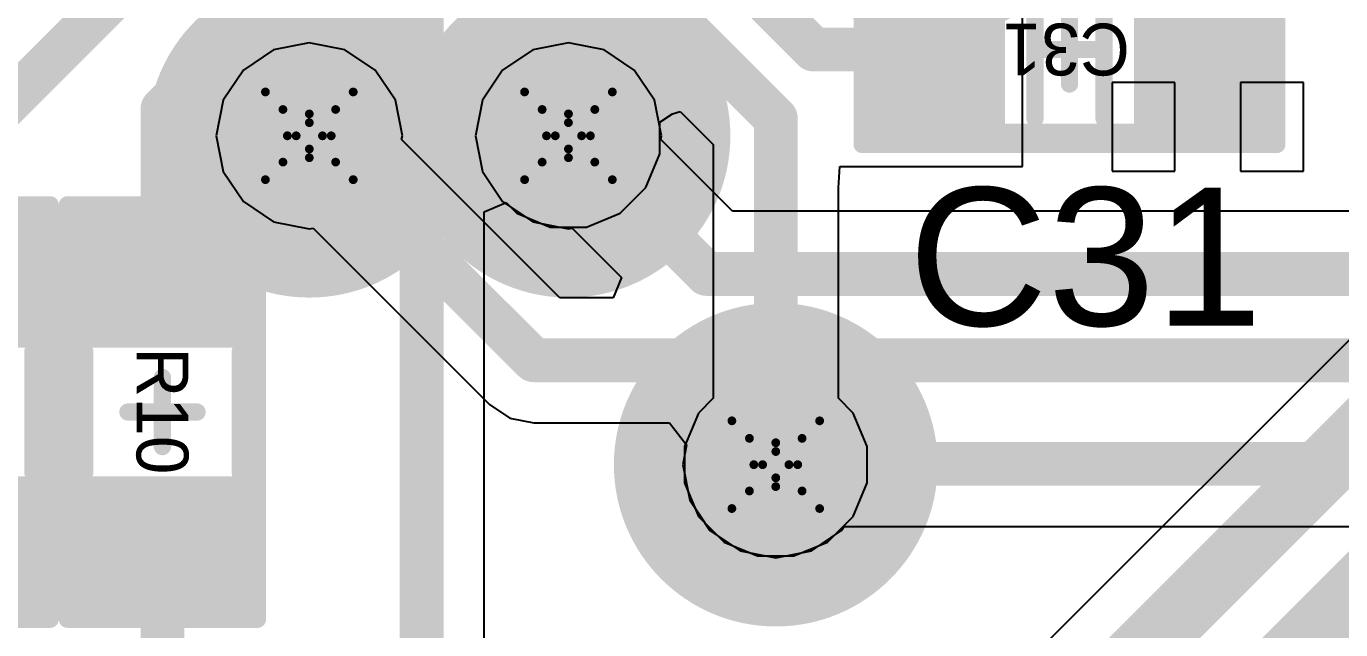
# Model space of a CAD drawing. Header units: millimetres. Extents: x -0.2 to 11.1, y -5.4 to 4.7.
# Drawn here: x 1.9158 to 2.2153, y 1.1 to 1.2376 of the extents above; entities that cross this region are included whole.
import ezdxf

# ---------------------------------------------------------------- set-up
doc = ezdxf.new("R2010")
doc.units = ezdxf.units.MM
doc.header["$MEASUREMENT"] = 0
for name, color, linetype in [('BottomLayer', 5, 'Continuous'), ('DrillDrawing', 1, 'Continuous'), ('InternalPlane1', 76, 'Continuous'), ('InternalPlane2', 16, 'Continuous'), ('Mechanical1', 6, 'Continuous'), ('Mechanical3', 76, 'Continuous'), ('Mechanical5', 56, 'Continuous'), ('TopLayer', 1, 'Continuous'), ('TopOverlay', 2, 'Continuous'), ('TopPaste', 8, 'Continuous'), ('TopSolder', 216, 'Continuous'), ('ViaHoleLayer', 16, 'Continuous')]:
    doc.layers.add(name, color=color, linetype=linetype)
doc.styles.add('Arial', font='arial.ttf', dxfattribs={"height": 0.2})

# ---------------------------------------------------------------- blocks, each defined once
blk = doc.blocks.new('R0603_40')
at = {"layer": 'TopLayer'}
for points in [[(-0.01969, -0.01772), (-0.04331, -0.01772), (-0.04331, 0.01772), (-0.01969, 0.01772)], [(0.01969, 0.01772), (0.04331, 0.01772), (0.04331, -0.01772), (0.01969, -0.01772)]]:
    blk.add_hatch(color=1, dxfattribs=at).paths.add_polyline_path(points)
at = {"layer": 'TopPaste'}
for points in [[(-0.01469, -0.02272), (-0.04831, -0.02272), (-0.04831, 0.02272), (-0.01469, 0.02272)], [(0.01469, 0.02272), (0.04831, 0.02272), (0.04831, -0.02272), (0.01469, -0.02272)]]:
    blk.add_hatch(color=8, dxfattribs=at).paths.add_polyline_path(points)
at = {"layer": 'TopSolder'}
for points in [[(-0.01772, -0.01969), (-0.04528, -0.01969), (-0.04528, 0.01969), (-0.01772, 0.01969)], [(0.01772, 0.01969), (0.04528, 0.01969), (0.04528, -0.01969), (0.01772, -0.01969)]]:
    blk.add_hatch(color=216, dxfattribs=at).paths.add_polyline_path(points)
at = {"layer": 'Mechanical1', "const_width": 0.00394}
for points in [[(-0.03892, 0.01888), (0.03892, 0.01888)], [(-0.03892, 0.01888), (-0.03892, -0.01969)], [(0.03892, 0.01888), (0.03892, -0.01969)], [(-0.03892, -0.01969), (0.03892, -0.01969)]]:
    blk.add_lwpolyline(points, dxfattribs=at)
at = {"layer": 'Mechanical1', "const_width": 0.00197}
for points in [[(-0.0399, 0.01888, 1), (-0.03793, 0.01888, 1)], [(-0.0399, 0.01888, 1), (-0.03793, 0.01888, 1)], [(0.03793, 0.01888, 1), (0.0399, 0.01888, 1)], [(0.03793, 0.01888, 1), (0.0399, 0.01888, 1)], [(-0.0399, -0.01969, 1), (-0.03793, -0.01969, 1)], [(-0.0399, -0.01969, 1), (-0.03793, -0.01969, 1)], [(0.03793, -0.01969, 1), (0.0399, -0.01969, 1)], [(0.03793, -0.01969, 1), (0.0399, -0.01969, 1)]]:
    blk.add_lwpolyline(points, format="xyb", close=True, dxfattribs=at)
at = {"layer": 'Mechanical3', "const_width": 0.00394}
for points in [[(-0.04724, 0.02165), (-0.04724, -0.02165)], [(-0.04724, 0.02165), (0.04724, 0.02165)], [(0.04724, 0.02165), (0.04724, -0.02165)], [(0, 0.00787), (0, -0.00787)], [(-0.00787, 0), (0.00787, 0)], [(-0.04724, -0.02165), (0.04724, -0.02165)]]:
    blk.add_lwpolyline(points, dxfattribs=at)
at = {"layer": 'Mechanical3', "const_width": 0.00197}
for points in [[(-0.04823, 0.02165, 1), (-0.04626, 0.02165, 1)], [(-0.04823, 0.02165, 1), (-0.04626, 0.02165, 1)], [(0.04626, 0.02165, 1), (0.04823, 0.02165, 1)], [(0.04626, 0.02165, 1), (0.04823, 0.02165, 1)], [(-0.00098, 0.00787, 1), (0.00098, 0.00787, 1)], [(-0.00886, 0, 1), (-0.00689, 0, 1)], [(0.00689, 0, 1), (0.00886, 0, 1)], [(-0.00098, -0.00787, 1), (0.00098, -0.00787, 1)], [(-0.04823, -0.02165, 1), (-0.04626, -0.02165, 1)], [(-0.04823, -0.02165, 1), (-0.04626, -0.02165, 1)], [(0.04626, -0.02165, 1), (0.04823, -0.02165, 1)], [(0.04626, -0.02165, 1), (0.04823, -0.02165, 1)]]:
    blk.add_lwpolyline(points, format="xyb", close=True, dxfattribs=at)
at = {"layer": 'Mechanical5', "const_width": 0.00394}
for points in [[(-0.04724, 0.02165), (-0.04724, -0.02165)], [(-0.04724, 0.02165), (0.04724, 0.02165)], [(0.04724, 0.02165), (0.04724, -0.02165)], [(-0.04724, -0.02165), (0.04724, -0.02165)]]:
    blk.add_lwpolyline(points, dxfattribs=at)
at = {"layer": 'Mechanical5', "const_width": 0.00197}
for points in [[(-0.04823, 0.02165, 1), (-0.04626, 0.02165, 1)], [(-0.04823, 0.02165, 1), (-0.04626, 0.02165, 1)], [(0.04626, 0.02165, 1), (0.04823, 0.02165, 1)], [(0.04626, 0.02165, 1), (0.04823, 0.02165, 1)], [(-0.04823, -0.02165, 1), (-0.04626, -0.02165, 1)], [(-0.04823, -0.02165, 1), (-0.04626, -0.02165, 1)], [(0.04626, -0.02165, 1), (0.04823, -0.02165, 1)], [(0.04626, -0.02165, 1), (0.04823, -0.02165, 1)]]:
    blk.add_lwpolyline(points, format="xyb", close=True, dxfattribs=at)
at = {"layer": 'TopOverlay', "const_width": 0.00394}
for points in [[(-0.01378, 0.01772), (0.01378, 0.01772)], [(-0.01378, -0.01772), (0.01378, -0.01772)]]:
    blk.add_lwpolyline(points, dxfattribs=at)
at = {"layer": 'TopOverlay', "const_width": 0.00197}
for points in [[(-0.01476, 0.01772, 1), (-0.0128, 0.01772, 1)], [(0.0128, 0.01772, 1), (0.01476, 0.01772, 1)], [(-0.01476, -0.01772, 1), (-0.0128, -0.01772, 1)], [(0.0128, -0.01772, 1), (0.01476, -0.01772, 1)]]:
    blk.add_lwpolyline(points, format="xyb", close=True, dxfattribs=at)
at = {"layer": 'Mechanical5'}
blk.add_text('R16', height=0.011811, dxfattribs=at).set_placement((-0.01476, -0.0059))
blk = doc.blocks.new('R0603_46')
at = {"layer": 'TopLayer'}
for points in [[(-0.01969, -0.01772), (-0.04331, -0.01772), (-0.04331, 0.01772), (-0.01969, 0.01772)], [(0.01969, 0.01772), (0.04331, 0.01772), (0.04331, -0.01772), (0.01969, -0.01772)]]:
    blk.add_hatch(color=1, dxfattribs=at).paths.add_polyline_path(points)
at = {"layer": 'TopPaste'}
for points in [[(-0.01469, -0.02272), (-0.04831, -0.02272), (-0.04831, 0.02272), (-0.01469, 0.02272)], [(0.01469, 0.02272), (0.04831, 0.02272), (0.04831, -0.02272), (0.01469, -0.02272)]]:
    blk.add_hatch(color=8, dxfattribs=at).paths.add_polyline_path(points)
at = {"layer": 'TopSolder'}
for points in [[(-0.01772, -0.01969), (-0.04528, -0.01969), (-0.04528, 0.01969), (-0.01772, 0.01969)], [(0.01772, 0.01969), (0.04528, 0.01969), (0.04528, -0.01969), (0.01772, -0.01969)]]:
    blk.add_hatch(color=216, dxfattribs=at).paths.add_polyline_path(points)
at = {"layer": 'Mechanical1', "const_width": 0.00394}
for points in [[(0.03892, 0.01888), (-0.03892, 0.01888)], [(-0.03892, -0.01969), (-0.03892, 0.01888)], [(0.03892, -0.01969), (0.03892, 0.01888)], [(0.03892, -0.01969), (-0.03892, -0.01969)]]:
    blk.add_lwpolyline(points, dxfattribs=at)
at = {"layer": 'Mechanical1', "const_width": 0.00197}
for points in [[(-0.0399, 0.01888, 1), (-0.03793, 0.01888, 1)], [(-0.0399, 0.01888, 1), (-0.03793, 0.01888, 1)], [(0.03793, 0.01888, 1), (0.0399, 0.01888, 1)], [(0.03793, 0.01888, 1), (0.0399, 0.01888, 1)], [(-0.0399, -0.01969, 1), (-0.03793, -0.01969, 1)], [(-0.0399, -0.01969, 1), (-0.03793, -0.01969, 1)], [(0.03793, -0.01969, 1), (0.0399, -0.01969, 1)], [(0.03793, -0.01969, 1), (0.0399, -0.01969, 1)]]:
    blk.add_lwpolyline(points, format="xyb", close=True, dxfattribs=at)
at = {"layer": 'Mechanical3', "const_width": 0.00394}
for points in [[(-0.04724, -0.02165), (-0.04724, 0.02165)], [(0.04724, 0.02165), (-0.04724, 0.02165)], [(0.04724, -0.02165), (0.04724, 0.02165)], [(0, -0.00787), (0, 0.00787)], [(0.00787, 0), (-0.00787, 0)], [(0.04724, -0.02165), (-0.04724, -0.02165)]]:
    blk.add_lwpolyline(points, dxfattribs=at)
at = {"layer": 'Mechanical3', "const_width": 0.00197}
for points in [[(-0.04823, 0.02165, 1), (-0.04626, 0.02165, 1)], [(-0.04823, 0.02165, 1), (-0.04626, 0.02165, 1)], [(0.04626, 0.02165, 1), (0.04823, 0.02165, 1)], [(0.04626, 0.02165, 1), (0.04823, 0.02165, 1)], [(-0.00098, 0.00787, 1), (0.00098, 0.00787, 1)], [(-0.00886, 0, 1), (-0.00689, 0, 1)], [(0.00689, 0, 1), (0.00886, 0, 1)], [(-0.00098, -0.00787, 1), (0.00098, -0.00787, 1)], [(-0.04823, -0.02165, 1), (-0.04626, -0.02165, 1)], [(-0.04823, -0.02165, 1), (-0.04626, -0.02165, 1)], [(0.04626, -0.02165, 1), (0.04823, -0.02165, 1)], [(0.04626, -0.02165, 1), (0.04823, -0.02165, 1)]]:
    blk.add_lwpolyline(points, format="xyb", close=True, dxfattribs=at)
at = {"layer": 'Mechanical5', "const_width": 0.00394}
for points in [[(-0.04724, -0.02165), (-0.04724, 0.02165)], [(0.04724, 0.02165), (-0.04724, 0.02165)], [(0.04724, -0.02165), (0.04724, 0.02165)], [(0.04724, -0.02165), (-0.04724, -0.02165)]]:
    blk.add_lwpolyline(points, dxfattribs=at)
at = {"layer": 'Mechanical5', "const_width": 0.00197}
for points in [[(-0.04823, 0.02165, 1), (-0.04626, 0.02165, 1)], [(-0.04823, 0.02165, 1), (-0.04626, 0.02165, 1)], [(0.04626, 0.02165, 1), (0.04823, 0.02165, 1)], [(0.04626, 0.02165, 1), (0.04823, 0.02165, 1)], [(-0.04823, -0.02165, 1), (-0.04626, -0.02165, 1)], [(-0.04823, -0.02165, 1), (-0.04626, -0.02165, 1)], [(0.04626, -0.02165, 1), (0.04823, -0.02165, 1)], [(0.04626, -0.02165, 1), (0.04823, -0.02165, 1)]]:
    blk.add_lwpolyline(points, format="xyb", close=True, dxfattribs=at)
at = {"layer": 'TopOverlay', "const_width": 0.00394}
for points in [[(0.01378, 0.01772), (-0.01378, 0.01772)], [(0.01378, -0.01772), (-0.01378, -0.01772)]]:
    blk.add_lwpolyline(points, dxfattribs=at)
at = {"layer": 'TopOverlay', "const_width": 0.00197}
for points in [[(-0.01476, 0.01772, 1), (-0.0128, 0.01772, 1)], [(0.0128, 0.01772, 1), (0.01476, 0.01772, 1)], [(-0.01476, -0.01772, 1), (-0.0128, -0.01772, 1)], [(0.0128, -0.01772, 1), (0.01476, -0.01772, 1)]]:
    blk.add_lwpolyline(points, format="xyb", close=True, dxfattribs=at)
at = {"layer": 'Mechanical5'}
blk.add_text('R10', height=0.011811, dxfattribs=at).set_placement((-0.01476, -0.0059))
blk = doc.blocks.new('C0603_CER_97')
at = {"layer": 'TopLayer'}
for points in [[(-0.01969, -0.01772), (-0.04331, -0.01772), (-0.04331, 0.01772), (-0.01969, 0.01772)], [(0.01969, 0.01772), (0.04331, 0.01772), (0.04331, -0.01772), (0.01969, -0.01772)]]:
    blk.add_hatch(color=1, dxfattribs=at).paths.add_polyline_path(points)
at = {"layer": 'TopPaste'}
for points in [[(-0.01469, -0.02272), (-0.04831, -0.02272), (-0.04831, 0.02272), (-0.01469, 0.02272)], [(0.01469, 0.02272), (0.04831, 0.02272), (0.04831, -0.02272), (0.01469, -0.02272)]]:
    blk.add_hatch(color=8, dxfattribs=at).paths.add_polyline_path(points)
at = {"layer": 'TopSolder'}
for points in [[(-0.01772, -0.01969), (-0.04528, -0.01969), (-0.04528, 0.01969), (-0.01772, 0.01969)], [(0.01772, 0.01969), (0.04528, 0.01969), (0.04528, -0.01969), (0.01772, -0.01969)]]:
    blk.add_hatch(color=216, dxfattribs=at).paths.add_polyline_path(points)
at = {"layer": 'Mechanical1', "const_width": 0.00394}
for points in [[(0.04331, 0.01888), (-0.04124, 0.01888)], [(-0.04124, 0.01888), (-0.04124, -0.01969)], [(0.04331, 0.01888), (0.04331, -0.01969)], [(0.04331, -0.01969), (-0.04124, -0.01969)]]:
    blk.add_lwpolyline(points, dxfattribs=at)
at = {"layer": 'Mechanical1', "const_width": 0.00197}
for points in [[(-0.04223, 0.01888, 1), (-0.04026, 0.01888, 1)], [(-0.04223, 0.01888, 1), (-0.04026, 0.01888, 1)], [(0.04232, 0.01888, 1), (0.04429, 0.01888, 1)], [(0.04232, 0.01888, 1), (0.04429, 0.01888, 1)], [(-0.04223, -0.01969, 1), (-0.04026, -0.01969, 1)], [(-0.04223, -0.01969, 1), (-0.04026, -0.01969, 1)], [(0.04232, -0.01969, 1), (0.04429, -0.01969, 1)], [(0.04232, -0.01969, 1), (0.04429, -0.01969, 1)]]:
    blk.add_lwpolyline(points, format="xyb", close=True, dxfattribs=at)
at = {"layer": 'Mechanical3', "const_width": 0.00394}
for points in [[(-0.04724, 0.02165), (-0.04724, -0.02165)], [(0.04724, 0.02165), (-0.04724, 0.02165)], [(0.04724, 0.02165), (0.04724, -0.02165)], [(0, 0.00787), (0, -0.00787)], [(0.00787, 0), (-0.00787, 0)], [(0.04724, -0.02165), (-0.04724, -0.02165)]]:
    blk.add_lwpolyline(points, dxfattribs=at)
at = {"layer": 'Mechanical3', "const_width": 0.00197}
for points in [[(-0.04823, 0.02165, 1), (-0.04626, 0.02165, 1)], [(-0.04823, 0.02165, 1), (-0.04626, 0.02165, 1)], [(0.04626, 0.02165, 1), (0.04823, 0.02165, 1)], [(0.04626, 0.02165, 1), (0.04823, 0.02165, 1)], [(-0.00098, 0.00787, 1), (0.00098, 0.00787, 1)], [(-0.00886, 0, 1), (-0.00689, 0, 1)], [(0.00689, 0, 1), (0.00886, 0, 1)], [(-0.00098, -0.00787, 1), (0.00098, -0.00787, 1)], [(-0.04823, -0.02165, 1), (-0.04626, -0.02165, 1)], [(-0.04823, -0.02165, 1), (-0.04626, -0.02165, 1)], [(0.04626, -0.02165, 1), (0.04823, -0.02165, 1)], [(0.04626, -0.02165, 1), (0.04823, -0.02165, 1)]]:
    blk.add_lwpolyline(points, format="xyb", close=True, dxfattribs=at)
at = {"layer": 'Mechanical5', "const_width": 0.00394}
for points in [[(-0.04724, 0.02165), (-0.04724, -0.02165)], [(0.04724, 0.02165), (-0.04724, 0.02165)], [(0.04724, 0.02165), (0.04724, -0.02165)], [(0.04724, -0.02165), (-0.04724, -0.02165)]]:
    blk.add_lwpolyline(points, dxfattribs=at)
at = {"layer": 'Mechanical5', "const_width": 0.00197}
for points in [[(-0.04823, 0.02165, 1), (-0.04626, 0.02165, 1)], [(-0.04823, 0.02165, 1), (-0.04626, 0.02165, 1)], [(0.04626, 0.02165, 1), (0.04823, 0.02165, 1)], [(0.04626, 0.02165, 1), (0.04823, 0.02165, 1)], [(-0.04823, -0.02165, 1), (-0.04626, -0.02165, 1)], [(-0.04823, -0.02165, 1), (-0.04626, -0.02165, 1)], [(0.04626, -0.02165, 1), (0.04823, -0.02165, 1)], [(0.04626, -0.02165, 1), (0.04823, -0.02165, 1)]]:
    blk.add_lwpolyline(points, format="xyb", close=True, dxfattribs=at)
at = {"layer": 'TopOverlay', "const_width": 0.00394}
for points in [[(-0.00787, 0.01575), (-0.00787, -0.01575)], [(0.00787, 0.01575), (0.00787, -0.01575)]]:
    blk.add_lwpolyline(points, dxfattribs=at)
at = {"layer": 'TopOverlay', "const_width": 0.00197}
for points in [[(-0.00886, 0.01575, 1), (-0.00689, 0.01575, 1)], [(0.00689, 0.01575, 1), (0.00886, 0.01575, 1)], [(-0.00886, -0.01575, 1), (-0.00689, -0.01575, 1)], [(0.00689, -0.01575, 1), (0.00886, -0.01575, 1)]]:
    blk.add_lwpolyline(points, format="xyb", close=True, dxfattribs=at)
at = {"layer": 'Mechanical5'}
blk.add_text('C31', height=0.011811, dxfattribs=at).set_placement((-0.01378, -0.0059))

msp = doc.modelspace()

# ---------------------------------------------------------------- hatches: boundary and pattern name
at = {"layer": 'BottomLayer'}
h = msp.add_hatch(color=5, dxfattribs=at)
edge = h.paths.add_edge_path()
edge.add_arc((1.98032, 1.2126), 0.01181, 0, 360)
h = msp.add_hatch(color=5, dxfattribs=at)
edge = h.paths.add_edge_path()
edge.add_arc((2.03937, 1.2126), 0.01181, 0, 360)
h = msp.add_hatch(color=5, dxfattribs=at)
edge = h.paths.add_edge_path()
edge.add_arc((2.08661, 1.13761), 0.01181, 0, 360)
at = {"layer": 'InternalPlane1'}
h = msp.add_hatch(color=76, dxfattribs=at)
edge = h.paths.add_edge_path()
edge.add_arc((2.12205, 1.27165), 0.03689, 0, 360)
h = msp.add_hatch(color=76, dxfattribs=at)
edge = h.paths.add_edge_path()
edge.add_arc((1.98032, 1.2126), 0.03689, 0, 360)
h = msp.add_hatch(color=76, dxfattribs=at)
edge = h.paths.add_edge_path()
edge.add_arc((2.03937, 1.2126), 0.03689, 0, 360)
h = msp.add_hatch(color=76, dxfattribs=at)
edge = h.paths.add_edge_path()
edge.add_arc((2.08661, 1.13761), 0.03689, 0, 360)
at = {"layer": 'InternalPlane2'}
h = msp.add_hatch(color=16, dxfattribs=at)
edge = h.paths.add_edge_path()
edge.add_arc((1.98032, 1.2126), 0.03689, 0, 360)
h = msp.add_hatch(color=16, dxfattribs=at)
edge = h.paths.add_edge_path()
edge.add_arc((2.03937, 1.2126), 0.03689, 0, 360)
h = msp.add_hatch(color=16, dxfattribs=at)
edge = h.paths.add_edge_path()
edge.add_arc((2.08661, 1.13761), 0.03689, 0, 360)
at = {"layer": 'TopLayer'}
h = msp.add_hatch(color=1, dxfattribs=at)
edge = h.paths.add_edge_path()
edge.add_arc((1.98032, 1.2126), 0.01181, 0, 360)
h = msp.add_hatch(color=1, dxfattribs=at)
edge = h.paths.add_edge_path()
edge.add_arc((2.03937, 1.2126), 0.01181, 0, 360)
h = msp.add_hatch(color=1, dxfattribs=at)
edge = h.paths.add_edge_path()
edge.add_arc((2.08661, 1.13761), 0.01181, 0, 360)
at = {"layer": 'ViaHoleLayer'}
h = msp.add_hatch(color=16, dxfattribs=at)
edge = h.paths.add_edge_path()
edge.add_arc((1.98032, 1.2126), 0.00689, 0, 360)
h = msp.add_hatch(color=16, dxfattribs=at)
edge = h.paths.add_edge_path()
edge.add_arc((2.03937, 1.2126), 0.00689, 0, 360)
h = msp.add_hatch(color=16, dxfattribs=at)
edge = h.paths.add_edge_path()
edge.add_arc((2.08661, 1.13761), 0.00689, 0, 360)

# ---------------------------------------------------------------- linework, layer by layer
at = {"layer": 'BottomLayer'}
for p, q in [((1.97219, 1.2322), (1.96531, 1.2276)), ((1.98032, 1.23382), (1.97219, 1.2322)), ((1.98843, 1.2322), (1.98032, 1.23382)), ((1.99532, 1.2276), (1.98843, 1.2322)), ((2.03125, 1.2322), (2.02437, 1.2276)), ((2.03937, 1.23382), (2.03125, 1.2322)), ((2.04749, 1.2322), (2.03937, 1.23382)), ((2.05437, 1.2276), (2.04749, 1.2322)), ((1.96531, 1.2276), (1.96071, 1.22072)), ((1.99992, 1.22072), (1.99532, 1.2276)), ((2.02437, 1.2276), (2.01977, 1.22072)), ((2.05897, 1.22072), (2.05437, 1.2276)), ((1.96071, 1.22072), (1.9591, 1.2126)), ((2.00153, 1.2126), (1.99992, 1.22072)), ((2.01977, 1.22072), (2.01815, 1.2126)), ((2.06059, 1.2126), (2.05897, 1.22072)), ((1.9591, 1.2126), (1.96071, 1.20448)), ((2.00136, 1.21174), (2.00153, 1.2126)), ((2.03741, 1.17569), (2.00136, 1.21174)), ((2.01815, 1.2126), (2.01977, 1.20448)), ((2.06042, 1.21174), (2.06059, 1.2126)), ((2.07678, 1.19538), (2.06042, 1.21174)), ((1.96071, 1.20448), (1.96531, 1.19759)), ((2.01977, 1.20448), (2.02437, 1.19759)), ((1.96531, 1.19759), (1.97219, 1.19299)), ((2.02437, 1.19759), (2.03125, 1.19299)), ((2.45078, 1.19538), (2.07678, 1.19538)), ((1.97219, 1.19299), (1.98032, 1.19138)), ((2.03125, 1.19299), (2.03937, 1.19138)), ((1.98032, 1.19138), (1.98118, 1.19155)), ((1.98118, 1.19155), (2.0214, 1.15132)), ((2.03937, 1.19138), (2.04023, 1.19155)), ((2.04023, 1.19155), (2.05147, 1.18031)), ((2.05147, 1.18031), (2.04956, 1.17569)), ((2.04956, 1.17569), (2.03741, 1.17569)), ((2.0214, 1.15132), (2.02603, 1.14823)), ((2.02603, 1.14823), (2.0315, 1.14714)), ((2.0315, 1.14714), (2.0315, 1.14714)), ((2.0315, 1.14714), (2.0624, 1.14714)), ((2.0624, 1.14714), (2.0663, 1.14214)), ((2.0663, 1.14214), (2.0654, 1.13761)), ((2.0654, 1.13761), (2.06701, 1.12949)), ((2.06701, 1.12949), (2.07161, 1.1226)), ((2.10162, 1.1226), (2.10223, 1.12352)), ((2.10223, 1.12352), (2.46147, 1.12352)), ((2.07161, 1.1226), (2.07849, 1.118)), ((2.09473, 1.118), (2.10162, 1.1226)), ((2.07849, 1.118), (2.08661, 1.11639)), ((2.08661, 1.11639), (2.09473, 1.118))]:
    msp.add_line(p, q, dxfattribs=at)
at = {"layer": 'BottomLayer', "const_width": 0.01}
for points in [[(1.98032, 1.2126), (2.0315, 1.16142)], [(2.03937, 1.2126), (2.07087, 1.1811)], [(2.07087, 1.1811), (2.45669, 1.1811)], [(2.0315, 1.16142), (2.46105, 1.16142)], [(2.08661, 1.13761), (2.0868, 1.1378)], [(2.0868, 1.1378), (2.46147, 1.1378)]]:
    msp.add_lwpolyline(points, dxfattribs=at)
at = {"layer": 'BottomLayer', "const_width": 0.005}
for points in [[(1.97782, 1.2126, 1), (1.98281, 1.2126, 1)], [(2.03687, 1.2126, 1), (2.04187, 1.2126, 1)], [(2.06837, 1.1811, 1), (2.07337, 1.1811, 1)], [(2.06837, 1.1811, 1), (2.07337, 1.1811, 1)], [(2.029, 1.16142, 1), (2.034, 1.16142, 1)], [(2.029, 1.16142, 1), (2.034, 1.16142, 1)], [(2.08411, 1.13761, 1), (2.08911, 1.13761, 1)], [(2.0843, 1.1378, 1), (2.0893, 1.1378, 1)], [(2.0843, 1.1378, 1), (2.0893, 1.1378, 1)]]:
    msp.add_lwpolyline(points, format="xyb", close=True, dxfattribs=at)
at = {"layer": 'DrillDrawing', "const_width": 0.002}
for points in [[(1.97032, 1.2226), (1.98032, 1.2176)], [(1.97032, 1.2226), (1.97531, 1.2126)], [(1.98032, 1.2176), (1.99032, 1.2226)], [(1.98531, 1.2126), (1.99032, 1.2226)], [(2.02937, 1.2226), (2.03937, 1.2176)], [(2.02937, 1.2226), (2.03437, 1.2126)], [(2.03937, 1.2176), (2.04937, 1.2226)], [(2.04437, 1.2126), (2.04937, 1.2226)], [(1.97432, 1.2186), (1.98032, 1.2156)], [(1.97432, 1.2186), (1.97731, 1.2126)], [(1.98032, 1.2156), (1.98632, 1.2186)], [(1.98331, 1.2126), (1.98632, 1.2186)], [(2.03337, 1.2186), (2.03937, 1.2156)], [(2.03337, 1.2186), (2.03637, 1.2126)], [(2.03937, 1.2156), (2.04537, 1.2186)], [(2.04237, 1.2126), (2.04537, 1.2186)], [(1.97032, 1.2026), (1.97531, 1.2126)], [(1.97432, 1.2066), (1.97731, 1.2126)], [(1.98331, 1.2126), (1.98632, 1.2066)], [(1.98531, 1.2126), (1.99032, 1.2026)], [(2.02937, 1.2026), (2.03437, 1.2126)], [(2.03337, 1.2066), (2.03637, 1.2126)], [(2.04237, 1.2126), (2.04537, 1.2066)], [(2.04437, 1.2126), (2.04937, 1.2026)], [(1.97432, 1.2066), (1.98032, 1.2096)], [(1.98032, 1.2096), (1.98632, 1.2066)], [(2.03337, 1.2066), (2.03937, 1.2096)], [(2.03937, 1.2096), (2.04537, 1.2066)], [(1.97032, 1.2026), (1.98032, 1.2076)], [(1.98032, 1.2076), (1.99032, 1.2026)], [(2.02937, 1.2026), (2.03937, 1.2076)], [(2.03937, 1.2076), (2.04937, 1.2026)], [(2.07661, 1.14761), (2.08661, 1.14261)], [(2.07661, 1.14761), (2.08161, 1.13761)], [(2.08661, 1.14261), (2.09661, 1.14761)], [(2.09161, 1.13761), (2.09661, 1.14761)], [(2.08061, 1.14361), (2.08661, 1.14061)], [(2.08061, 1.14361), (2.08361, 1.13761)], [(2.08661, 1.14061), (2.09261, 1.14361)], [(2.08961, 1.13761), (2.09261, 1.14361)], [(2.07661, 1.12761), (2.08161, 1.13761)], [(2.08061, 1.13161), (2.08361, 1.13761)], [(2.08961, 1.13761), (2.09261, 1.13161)], [(2.09161, 1.13761), (2.09661, 1.12761)], [(2.08061, 1.13161), (2.08661, 1.13461)], [(2.08661, 1.13461), (2.09261, 1.13161)], [(2.07661, 1.12761), (2.08661, 1.13261)], [(2.08661, 1.13261), (2.09661, 1.12761)]]:
    msp.add_lwpolyline(points, dxfattribs=at)
at = {"layer": 'DrillDrawing', "const_width": 0.001}
for points in [[(1.96982, 1.2226, 1), (1.97081, 1.2226, 1)], [(1.96982, 1.2226, 1), (1.97081, 1.2226, 1)], [(1.98981, 1.2226, 1), (1.99082, 1.2226, 1)], [(1.98981, 1.2226, 1), (1.99082, 1.2226, 1)], [(2.02887, 1.2226, 1), (2.02987, 1.2226, 1)], [(2.02887, 1.2226, 1), (2.02987, 1.2226, 1)], [(2.04887, 1.2226, 1), (2.04987, 1.2226, 1)], [(2.04887, 1.2226, 1), (2.04987, 1.2226, 1)], [(1.97382, 1.2186, 1), (1.97481, 1.2186, 1)], [(1.97382, 1.2186, 1), (1.97481, 1.2186, 1)], [(1.98582, 1.2186, 1), (1.98681, 1.2186, 1)], [(1.98582, 1.2186, 1), (1.98681, 1.2186, 1)], [(2.03287, 1.2186, 1), (2.03387, 1.2186, 1)], [(2.03287, 1.2186, 1), (2.03387, 1.2186, 1)], [(2.04487, 1.2186, 1), (2.04587, 1.2186, 1)], [(2.04487, 1.2186, 1), (2.04587, 1.2186, 1)], [(1.97982, 1.2176, 1), (1.98081, 1.2176, 1)], [(1.97982, 1.2176, 1), (1.98081, 1.2176, 1)], [(1.97982, 1.2156, 1), (1.98081, 1.2156, 1)], [(1.97982, 1.2156, 1), (1.98081, 1.2156, 1)], [(2.03887, 1.2176, 1), (2.03987, 1.2176, 1)], [(2.03887, 1.2176, 1), (2.03987, 1.2176, 1)], [(2.03887, 1.2156, 1), (2.03987, 1.2156, 1)], [(2.03887, 1.2156, 1), (2.03987, 1.2156, 1)], [(1.97481, 1.2126, 1), (1.97582, 1.2126, 1)], [(1.97481, 1.2126, 1), (1.97582, 1.2126, 1)], [(1.97681, 1.2126, 1), (1.97782, 1.2126, 1)], [(1.97681, 1.2126, 1), (1.97782, 1.2126, 1)], [(1.98281, 1.2126, 1), (1.98382, 1.2126, 1)], [(1.98281, 1.2126, 1), (1.98382, 1.2126, 1)], [(1.98481, 1.2126, 1), (1.98582, 1.2126, 1)], [(1.98481, 1.2126, 1), (1.98582, 1.2126, 1)], [(2.03387, 1.2126, 1), (2.03487, 1.2126, 1)], [(2.03387, 1.2126, 1), (2.03487, 1.2126, 1)], [(2.03587, 1.2126, 1), (2.03687, 1.2126, 1)], [(2.03587, 1.2126, 1), (2.03687, 1.2126, 1)], [(2.04187, 1.2126, 1), (2.04287, 1.2126, 1)], [(2.04187, 1.2126, 1), (2.04287, 1.2126, 1)], [(2.04387, 1.2126, 1), (2.04487, 1.2126, 1)], [(2.04387, 1.2126, 1), (2.04487, 1.2126, 1)], [(1.97982, 1.2096, 1), (1.98081, 1.2096, 1)], [(1.97982, 1.2096, 1), (1.98081, 1.2096, 1)], [(2.03887, 1.2096, 1), (2.03987, 1.2096, 1)], [(2.03887, 1.2096, 1), (2.03987, 1.2096, 1)], [(1.97382, 1.2066, 1), (1.97481, 1.2066, 1)], [(1.97382, 1.2066, 1), (1.97481, 1.2066, 1)], [(1.97982, 1.2076, 1), (1.98081, 1.2076, 1)], [(1.97982, 1.2076, 1), (1.98081, 1.2076, 1)], [(1.98582, 1.2066, 1), (1.98681, 1.2066, 1)], [(1.98582, 1.2066, 1), (1.98681, 1.2066, 1)], [(2.03287, 1.2066, 1), (2.03387, 1.2066, 1)], [(2.03287, 1.2066, 1), (2.03387, 1.2066, 1)], [(2.03887, 1.2076, 1), (2.03987, 1.2076, 1)], [(2.03887, 1.2076, 1), (2.03987, 1.2076, 1)], [(2.04487, 1.2066, 1), (2.04587, 1.2066, 1)], [(2.04487, 1.2066, 1), (2.04587, 1.2066, 1)], [(1.96982, 1.2026, 1), (1.97081, 1.2026, 1)], [(1.96982, 1.2026, 1), (1.97081, 1.2026, 1)], [(1.98981, 1.2026, 1), (1.99082, 1.2026, 1)], [(1.98981, 1.2026, 1), (1.99082, 1.2026, 1)], [(2.02887, 1.2026, 1), (2.02987, 1.2026, 1)], [(2.02887, 1.2026, 1), (2.02987, 1.2026, 1)], [(2.04887, 1.2026, 1), (2.04987, 1.2026, 1)], [(2.04887, 1.2026, 1), (2.04987, 1.2026, 1)], [(2.07611, 1.14761, 1), (2.07711, 1.14761, 1)], [(2.07611, 1.14761, 1), (2.07711, 1.14761, 1)], [(2.09611, 1.14761, 1), (2.09711, 1.14761, 1)], [(2.09611, 1.14761, 1), (2.09711, 1.14761, 1)], [(2.08011, 1.14361, 1), (2.08111, 1.14361, 1)], [(2.08011, 1.14361, 1), (2.08111, 1.14361, 1)], [(2.09211, 1.14361, 1), (2.09311, 1.14361, 1)], [(2.09211, 1.14361, 1), (2.09311, 1.14361, 1)], [(2.08611, 1.14261, 1), (2.08711, 1.14261, 1)], [(2.08611, 1.14261, 1), (2.08711, 1.14261, 1)], [(2.08611, 1.14061, 1), (2.08711, 1.14061, 1)], [(2.08611, 1.14061, 1), (2.08711, 1.14061, 1)], [(2.08111, 1.13761, 1), (2.08211, 1.13761, 1)], [(2.08111, 1.13761, 1), (2.08211, 1.13761, 1)], [(2.08311, 1.13761, 1), (2.08411, 1.13761, 1)], [(2.08311, 1.13761, 1), (2.08411, 1.13761, 1)], [(2.08911, 1.13761, 1), (2.09011, 1.13761, 1)], [(2.08911, 1.13761, 1), (2.09011, 1.13761, 1)], [(2.09111, 1.13761, 1), (2.09211, 1.13761, 1)], [(2.09111, 1.13761, 1), (2.09211, 1.13761, 1)], [(2.08611, 1.13461, 1), (2.08711, 1.13461, 1)], [(2.08611, 1.13461, 1), (2.08711, 1.13461, 1)], [(2.08011, 1.13161, 1), (2.08111, 1.13161, 1)], [(2.08011, 1.13161, 1), (2.08111, 1.13161, 1)], [(2.08611, 1.13261, 1), (2.08711, 1.13261, 1)], [(2.08611, 1.13261, 1), (2.08711, 1.13261, 1)], [(2.09211, 1.13161, 1), (2.09311, 1.13161, 1)], [(2.09211, 1.13161, 1), (2.09311, 1.13161, 1)], [(2.07611, 1.12761, 1), (2.07711, 1.12761, 1)], [(2.07611, 1.12761, 1), (2.07711, 1.12761, 1)], [(2.09611, 1.12761, 1), (2.09711, 1.12761, 1)], [(2.09611, 1.12761, 1), (2.09711, 1.12761, 1)]]:
    msp.add_lwpolyline(points, format="xyb", close=True, dxfattribs=at)
at = {"layer": 'TopLayer'}
for p, q in [((2.14285, 1.20557), (2.14285, 1.259)), ((2.27561, 1.22439), (2.04378, 0.99255)), ((2.17754, 1.22478), (2.16323, 1.22478)), ((2.16323, 1.22478), (2.16323, 1.20457)), ((2.17754, 1.20457), (2.17754, 1.22478)), ((2.20685, 1.22478), (2.19254, 1.22478)), ((2.19254, 1.22478), (2.19254, 1.20457)), ((2.20685, 1.20457), (2.20685, 1.22478)), ((2.06018, 1.21571), (2.06311, 1.21764)), ((2.06311, 1.21764), (2.0648, 1.21816)), ((2.0648, 1.21816), (2.07234, 1.21062)), ((2.06018, 1.20846), (2.06018, 1.21571)), ((2.07234, 1.21062), (2.07234, 1.15276)), ((2.05701, 1.20081), (2.06018, 1.20846)), ((2.10089, 1.20071), (2.10123, 1.20557)), ((2.10123, 1.20557), (2.14285, 1.20557)), ((2.16323, 1.20457), (2.17754, 1.20457)), ((2.19254, 1.20457), (2.20685, 1.20457)), ((2.05116, 1.19496), (2.05701, 1.20081)), ((2.10089, 1.15276), (2.10089, 1.20071)), ((2.02018, 1.19529), (2.02518, 1.19736)), ((2.02018, 1.07677), (2.02018, 1.19529)), ((2.02518, 1.19736), (2.02758, 1.19496)), ((2.02758, 1.19496), (2.03523, 1.19179)), ((2.04351, 1.19179), (2.05116, 1.19496)), ((2.03523, 1.19179), (2.04351, 1.19179)), ((2.07234, 1.15276), (2.06897, 1.14939)), ((2.10426, 1.14939), (2.10089, 1.15276)), ((2.06897, 1.14939), (2.0658, 1.14175)), ((2.10743, 1.14175), (2.10426, 1.14939)), ((2.0658, 1.14175), (2.0658, 1.13347)), ((2.10743, 1.13347), (2.10743, 1.14175)), ((2.0658, 1.13347), (2.06897, 1.12582)), ((2.10426, 1.12582), (2.10743, 1.13347)), ((2.06897, 1.12582), (2.07483, 1.11996)), ((2.0984, 1.11996), (2.10426, 1.12582)), ((2.07483, 1.11996), (2.08247, 1.1168)), ((2.09075, 1.1168), (2.0984, 1.11996)), ((2.08247, 1.1168), (2.09075, 1.1168))]:
    msp.add_line(p, q, dxfattribs=at)
for points, const_width in [([(2.08026, 0.97053), (2.41725, 1.30752)], 0.0147), ([(1.96654, 1.23837), (1.96654, 1.29724)], 0.01), ([(1.98622, 1.22219), (1.98622, 1.29724)], 0.01), ([(2.00591, 1.07677), (2.00591, 1.29724)], 0.01), ([(2.02559, 1.22638), (2.02559, 1.29724)], 0.01), ([(2.12205, 1.23229), (2.12205, 1.27165)], 0.01), ([(2.04528, 1.25787), (2.08661, 1.21654)], 0.01), ([(1.89961, 1.20792), (1.94685, 1.25516)], 0.01), ([(2.08465, 1.24287), (2.09523, 1.23228)], 0.01), ([(1.94685, 1.21869), (1.96654, 1.23837)], 0.01), ([(2.09523, 1.23228), (2.12204, 1.23228)], 0.01), ([(2.12204, 1.23228), (2.12205, 1.23229)], 0.01), ([(2.02559, 1.22638), (2.03937, 1.2126)], 0.01), ([(1.98032, 1.21628), (1.98622, 1.22219)], 0.01), ([(1.94685, 1.18111), (1.94685, 1.21869)], 0.01), ([(1.98032, 1.2126), (1.98032, 1.21628)], 0.01), ([(2.05556, 0.98076), (2.2874, 1.2126)], 0.0147), ([(2.08661, 1.13761), (2.08661, 1.21654)], 0.01), ([(1.94685, 1.04766), (1.94685, 1.11811)], 0.01)]:
    msp.add_lwpolyline(points, dxfattribs=dict(at, const_width=const_width))
at = {"layer": 'TopLayer', "const_width": 0.005}
for points in [[(1.96404, 1.23837, 1), (1.96904, 1.23837, 1)], [(1.96404, 1.23837, 1), (1.96904, 1.23837, 1)], [(2.09273, 1.23228, 1), (2.09773, 1.23228, 1)], [(2.09273, 1.23228, 1), (2.09773, 1.23228, 1)], [(2.11954, 1.23228, 1), (2.12454, 1.23228, 1)], [(2.11954, 1.23228, 1), (2.12454, 1.23228, 1)], [(2.11955, 1.23229, 1), (2.12455, 1.23229, 1)], [(2.11955, 1.23229, 1), (2.12455, 1.23229, 1)], [(2.02309, 1.22638, 1), (2.02809, 1.22638, 1)], [(2.02309, 1.22638, 1), (2.02809, 1.22638, 1)], [(1.98372, 1.22219, 1), (1.98872, 1.22219, 1)], [(1.98372, 1.22219, 1), (1.98872, 1.22219, 1)], [(1.94435, 1.21869, 1), (1.94935, 1.21869, 1)], [(1.94435, 1.21869, 1), (1.94935, 1.21869, 1)], [(1.97782, 1.21628, 1), (1.98281, 1.21628, 1)], [(1.97782, 1.21628, 1), (1.98281, 1.21628, 1)], [(2.08411, 1.21654, 1), (2.08911, 1.21654, 1)], [(2.08411, 1.21654, 1), (2.08911, 1.21654, 1)], [(1.97782, 1.2126, 1), (1.98281, 1.2126, 1)], [(2.03687, 1.2126, 1), (2.04187, 1.2126, 1)], [(1.94435, 1.18111, 1), (1.94935, 1.18111, 1)], [(2.08411, 1.13761, 1), (2.08911, 1.13761, 1)], [(1.94435, 1.11811, 1), (1.94935, 1.11811, 1)]]:
    msp.add_lwpolyline(points, format="xyb", close=True, dxfattribs=at)

# ---------------------------------------------------------------- block references
for name, p, rotation in [('C0603_CER_97', (2.15354, 1.23228), 180), ('R0603_40', (1.89961, 1.14961), 90), ('R0603_46', (1.94685, 1.14961), 270)]:
    msp.add_blockref(name, p, dxfattribs=dict(rotation=rotation))

# ---------------------------------------------------------------- texts
at = {"layer": 'TopOverlay', "style": 'Arial'}
msp.add_text('C31', height=0.031496, dxfattribs=at).set_placement((2.11681, 1.1693))

doc.saveas('drawing.dxf')
